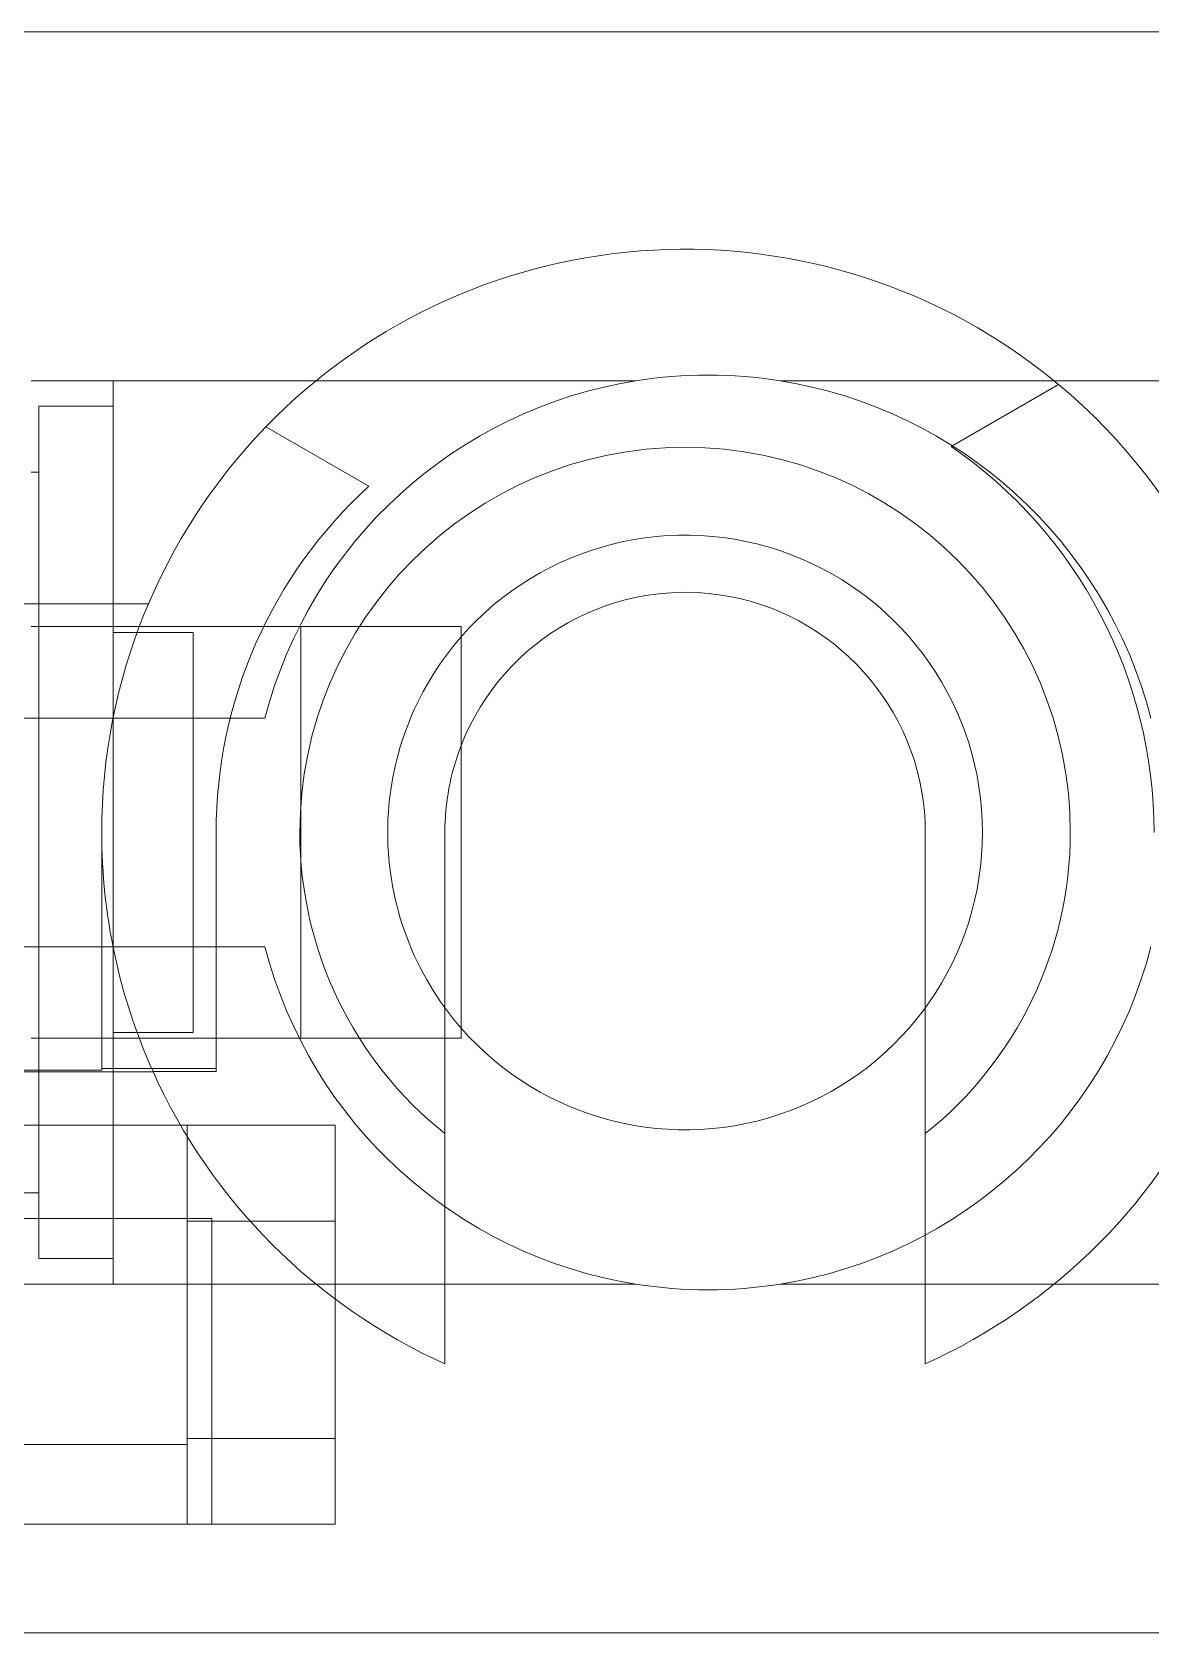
# Model space of a CAD drawing. Header units: millimetres. Extents: x 0 to 69574, y -5 to 41746.
# Drawn here: x 39599.47 to 39609.26, y 32292.4 to 32306.4 of the extents above; entities that cross this region are included whole.
import ezdxf

# ---------------------------------------------------------------- set-up
doc = ezdxf.new("R2010")
doc.units = ezdxf.units.MM
doc.layers.add('000-PI-Oprema', color=30, linetype='Continuous', lineweight=5)

# ---------------------------------------------------------------- blocks, each defined once
blk = doc.blocks.new('TE-18-2 - 48290501')
at = {"layer": '000-PI-Oprema'}
for p, q in [((47004.714, 28626.813), (47004.714, 28618.243)), ((47012.614, 28618.243), (47012.614, 28626.813)), ((47001.664, 28625.113), (47001.664, 28609.66)), ((47015.664, 28609.66), (47015.664, 28625.113)), ((47004.746, 28620.678), (47004.746, 28620.678)), ((47004.746, 28620.678), (47005.288, 28619.739)), ((47005.288, 28619.739), (47005.288, 28619.739)), ((47008.664, 28619.513), (47008.664, 28619.513)), ((47010.197, 28619.513), (47008.664, 28619.513)), ((47013.312, 28619.513), (47010.197, 28619.513)), ((47013.312, 28619.513), (47013.312, 28619.513)), ((47004.714, 28618.243), (47004.714, 28618.243)), ((47012.614, 28618.243), (47012.614, 28618.243)), ((47004.714, 28616.982), (47004.714, 28612.413)), ((47004.714, 28616.982), (47004.714, 28616.982)), ((47012.614, 28614.355), (47012.614, 28616.982)), ((47012.614, 28616.982), (47012.614, 28616.982)), ((47006.864, 28615.455), (47006.864, 28611.695)), ((47006.864, 28615.455), (47006.864, 28615.455)), ((47010.464, 28615.455), (47006.864, 28615.455)), ((47010.464, 28615.455), (47010.464, 28611.695)), ((47010.464, 28615.455), (47010.464, 28615.455)), ((47008.664, 28615.313), (47008.664, 28615.313)), ((47008.664, 28615.313), (47013.312, 28615.313)), ((47013.312, 28615.313), (47013.312, 28615.313)), ((47005.637, 28614.648), (47005.117, 28613.748)), ((47005.637, 28614.648), (47005.637, 28614.648)), ((47011.224, 28614.355), (47011.224, 28613.061)), ((47011.224, 28614.355), (47011.224, 28614.355)), ((47014.714, 28614.355), (47011.224, 28614.355)), ((47012.064, 28613.061), (47012.064, 28614.355)), ((47012.614, 28612.413), (47012.614, 28614.355)), ((47013.964, 28614.355), (47013.964, 28613.061)), ((47014.714, 28614.355), (47014.714, 28614.355)), ((47014.714, 28614.355), (47014.714, 28613.061)), ((47006.864, 28614.055), (47006.864, 28614.055)), ((47010.464, 28614.055), (47006.864, 28614.055)), ((47010.464, 28614.055), (47010.464, 28614.055)), ((47005.117, 28613.748), (47005.117, 28613.748)), ((47007.664, 28613.74), (47007.664, 28611.163)), ((47007.664, 28613.74), (47007.664, 28613.74)), ((47009.664, 28613.74), (47009.664, 28613.74)), ((47009.664, 28611.163), (47009.664, 28613.74)), ((47008.664, 28613.313), (47010.729, 28613.313)), ((47008.664, 28613.313), (47008.664, 28613.313)), ((47010.729, 28613.313), (47010.729, 28612.313)), ((47010.729, 28613.313), (47010.755, 28613.313)), ((47010.755, 28612.761), (47010.755, 28613.313)), ((47012.039, 28613.277), (47012.039, 28613.277)), ((47012.039, 28613.277), (47012.039, 28600.845)), ((47014.714, 28613.277), (47012.039, 28613.277)), ((47014.714, 28613.277), (47014.714, 28613.277)), ((47010.414, 28613.113), (47006.914, 28613.113)), ((47006.914, 28613.113), (47006.914, 28612.413)), ((47006.914, 28613.113), (47006.914, 28613.113)), ((47010.414, 28613.113), (47010.414, 28612.413)), ((47010.414, 28613.113), (47010.414, 28613.113)), ((47011.224, 28613.061), (47011.224, 28610.986)), ((47011.224, 28613.061), (47011.224, 28613.061)), ((47014.714, 28613.061), (47011.224, 28613.061)), ((47014.017, 28613.061), (47014.017, 28613.061)), ((47014.017, 28609.66), (47014.017, 28613.061)), ((47014.714, 28613.061), (47014.714, 28613.061)), ((47014.714, 28613.061), (47014.714, 28609.66)), ((47006.664, 28612.721), (47006.664, 28612.721)), ((47006.664, 28612.721), (47006.664, 28610.104)), ((47010.756, 28610.064), (47010.756, 28612.761)), ((47004.714, 28612.413), (47004.714, 28612.413)), ((47004.937, 28612.413), (47004.714, 28612.413)), ((47004.714, 28612.413), (47004.714, 28611.695)), ((47004.937, 28612.413), (47006.864, 28612.413)), ((47004.937, 28611.763), (47004.937, 28612.413)), ((47006.864, 28612.413), (47010.464, 28612.413)), ((47006.914, 28612.413), (47006.914, 28612.413)), ((47010.414, 28612.413), (47010.414, 28612.413)), ((47010.464, 28612.413), (47011.224, 28612.413)), ((47011.224, 28612.413), (47012.391, 28612.413)), ((47012.614, 28612.413), (47012.391, 28612.413)), ((47012.391, 28612.413), (47012.391, 28611.763)), ((47012.614, 28612.413), (47012.614, 28612.413)), ((47012.614, 28611.163), (47012.614, 28612.413)), ((47008.664, 28612.313), (47008.664, 28612.313)), ((47008.664, 28612.313), (47010.729, 28612.313)), ((47010.729, 28612.313), (47010.742, 28612.313)), ((47010.742, 28610.513), (47010.742, 28612.313)), ((47005.514, 28611.763), (47004.937, 28611.763)), ((47005.514, 28611.763), (47006.864, 28611.763)), ((47005.514, 28611.763), (47005.514, 28611.695)), ((47006.864, 28611.763), (47010.464, 28611.763)), ((47010.464, 28611.763), (47011.224, 28611.763)), ((47011.224, 28611.763), (47011.814, 28611.763)), ((47011.814, 28611.163), (47011.814, 28611.763)), ((47012.391, 28611.763), (47011.814, 28611.763))]:
    blk.add_line(p, q, dxfattribs=at)
for centre, radius, start, end in [((47008.664, 28617.413), 5.1, 90, 140.1934), ((47008.664, 28617.413), 5.1, 24.3158, 66.1161), ((47008.664, 28617.613), 4, 104.4775, 170.9313), ((47008.664, 28617.413), 4.1, 90, 145.4284), ((47008.664, 28617.613), 4, 9.0687, 75.5225), ((47008.664, 28617.413), 3.368, 90, 270), ((47008.664, 28617.413), 3.368, 38.574, 90), ((47008.664, 28617.413), 5.1, 140.1934, 225.9337), ((47008.664, 28617.413), 2.6, 90, 228.835), ((47008.664, 28617.413), 2.6, 311.165, 90), ((47008.664, 28617.413), 2.1, 90, 248.7581), ((47008.664, 28617.613), 4, 170.9313, 189.0687), ((47008.664, 28617.613), 4, 350.9313, 9.0687), ((47008.664, 28617.613), 4, 189.0687, 255.5225), ((47008.664, 28617.613), 4, 284.4775, 350.9313), ((47008.664, 28617.413), 2.6, 228.835, 270), ((47008.664, 28617.413), 2.1, 248.7581, 270), ((47008.664, 28617.413), 2.6, 270, 311.165), ((47008.664, 28617.413), 3.368, 270, 321.426), ((47008.664, 28617.413), 5.1, 294.2079, 335.6842), ((47008.664, 28617.413), 4.1, 222.4028, 270), ((47008.664, 28617.413), 5.1, 225.9337, 270), ((47008.664, 28617.413), 5.1, 270, 294.2079)]:
    blk.add_arc(centre, radius, start, end, dxfattribs=at)

msp = doc.modelspace()

# ---------------------------------------------------------------- block references
at = {"layer": '000-PI-Oprema', "rotation": 270}
msp.add_blockref('TE-18-2 - 48290501', (10987.771, 79308.068), dxfattribs=at)

doc.saveas('drawing.dxf')
